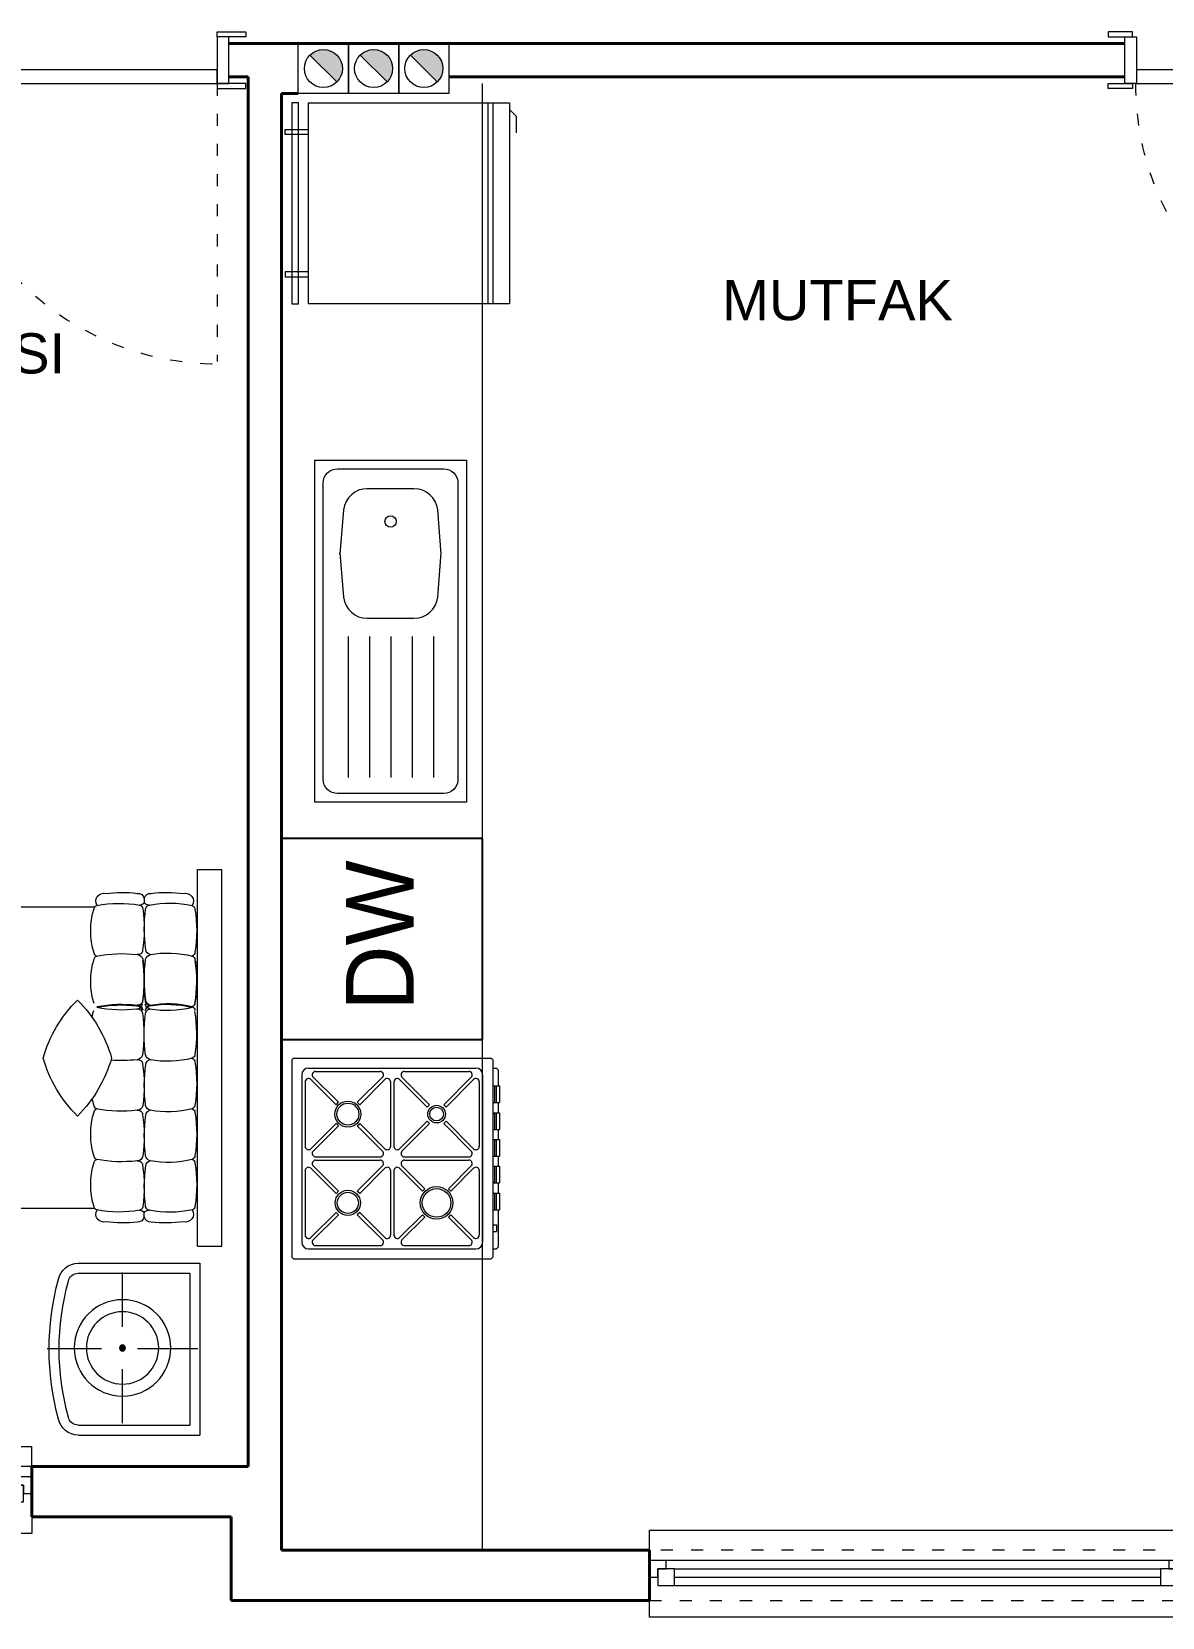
# Model space of a CAD drawing. Header units: millimetres. Extents: x 23 to 3134, y 30 to 1541.
# Drawn here: x 2163.3 to 2500.8, y 29.6 to 503.1 of the extents above; entities that cross this region are included whole.
import ezdxf

# ---------------------------------------------------------------- set-up
doc = ezdxf.new("R2010")
doc.units = ezdxf.units.MM
doc.linetypes.add('ACAD_ISO03W100', pattern=[30, 12, -18])
for name, color, linetype in [('14_ISLAK_MEKAN_TEFRİŞ', 134, 'Continuous'), ('FİTİL', 1, 'Continuous'), ('PENCERE', 1, 'Continuous')]:
    doc.layers.add(name, color=color, linetype=linetype)
for name, color, linetype, lineweight in [('duvar_40', 255, 'Continuous', 40), ('forniture', 250, 'Continuous', 9), ('gri', 252, 'Continuous', 25), ('KAPI-PEN', 155, 'Continuous', 18), ('TEF', 253, 'Continuous', 18), ('yazı', 253, 'Continuous', 20)]:
    doc.layers.add(name, color=color, linetype=linetype, lineweight=lineweight)
doc.styles.add('MAHAL', font='Arial')
doc.styles.get("Standard").update_dxf_attribs({"font": 'EtrFont'})

# ---------------------------------------------------------------- blocks, each defined once
blk = doc.blocks.new('bb4')
at = {"layer": '14_ISLAK_MEKAN_TEFRİŞ'}
for p, q in [((451.337342, -291.899922), (391.337342, -291.899922)), ((391.337342, -291.899922), (391.337342, -351.899922)), ((451.337342, -351.899922), (451.337342, -291.899922)), ((391.337342, -351.899922), (451.337342, -351.899922))]:
    blk.add_line(p, q, dxfattribs=at)
at = {"insert": (399.962664, -311.17105), "char_height": 20.16, "width": 8839.469653, "attachment_point": 1}
blk.add_mtext('DW', dxfattribs=at)
blk = doc.blocks.new('de', base_point=(2247.7523, 273.0037))
at = {"layer": 'TEF'}
for p, q in [((2257.75162, 322.4504), (2257.75162, 280.362359)), ((2264.131521, 322.4504), (2264.131521, 280.362359)), ((2270.511422, 322.4504), (2270.511422, 280.362359)), ((2276.891324, 322.4504), (2276.891324, 280.362359)), ((2283.271225, 322.4504), (2283.271225, 280.362359))]:
    blk.add_line(p, q, dxfattribs=at)
at = {"layer": 'TEF', "flags": 128}
blk.add_lwpolyline([(2247.752289, 375.082163), (2293.092121, 375.082163), (2293.092121, 273.003742), (2247.752289, 273.003742)], close=True, dxfattribs=at)
blk.add_lwpolyline([(2250.304249, 368.276935, -0.414214), (2254.557517, 372.530203), (2286.286892, 372.530203, -0.414214), (2290.54016, 368.276935), (2290.54016, 279.80897, -0.414214), (2286.286892, 275.555703), (2254.557517, 275.555703, -0.414214), (2250.304249, 279.80897)], format="xyb", close=True, dxfattribs=at)
blk.add_lwpolyline([(2285.563837, 347.037311), (2284.486388, 360.259583, 0.381392), (2277.377842, 366.575628), (2263.466568, 366.575628, 0.381392), (2256.358021, 360.259583), (2255.280572, 347.037311), (2255.280572, 347.40921), (2256.358021, 334.186938, 0.381392), (2263.466568, 327.870893), (2277.377842, 327.870893, 0.381392), (2284.486388, 334.186938), (2285.563837, 347.40921)], format="xyb", dxfattribs=at)
at = {"layer": 'TEF'}
blk.add_circle((2270.422205, 356.793113), 1.701307, dxfattribs=at)
blk = doc.blocks.new('FIRIN')
at = {"layer": 'TEF', "linetype": 'Continuous'}
for p, q in [((-29.5, 0), (-30, -0.5)), ((29.5, 0), (-29.5, 0)), ((29.5, 0), (30, -0.5)), ((-30, -0.5), (-30, -59.5)), ((25, -3), (-25, -3)), ((-3.6213, -4), (-22.8787, -4)), ((22.8787, -4), (3.6213, -4)), ((30, -0.5), (30, -59.5)), ((-27, -5), (-27, -55)), ((-26, -7.1213), (-26, -26.3787)), ((-16.7855, -13.9216), (-24.2929, -6.4142)), ((-16.0784, -13.2145), (-23.5858, -5.7071)), ((-10.4216, -13.2145), (-2.9142, -5.7071)), ((-9.7145, -13.9216), (-2.2071, -6.4142)), ((-0.5, -7.1213), (-0.5, -26.3787)), ((0.5, -7.1213), (0.5, -26.3787)), ((2.2071, -6.4142), (9.7145, -13.9216)), ((2.9142, -5.7071), (10.4216, -13.2145)), ((23.5858, -5.7071), (16.0784, -13.2145)), ((24.2929, -6.4142), (16.7855, -13.9216)), ((26, -7.1213), (26, -26.3787)), ((27, -5), (27, -55)), ((-16.7855, -13.9216), (-16.0784, -13.2145)), ((-9.7145, -13.9216), (-10.4216, -13.2145)), ((10.4216, -13.2145), (9.7145, -13.9216)), ((16.0784, -13.2145), (16.7855, -13.9216)), ((-24.2929, -27.0858), (-16.7855, -19.5784)), ((-23.5858, -27.7929), (-16.0784, -20.2855)), ((-16.0784, -20.2855), (-16.7855, -19.5784)), ((-10.4216, -20.2855), (-9.7145, -19.5784)), ((-2.9142, -27.7929), (-10.4216, -20.2855)), ((-2.2071, -27.0858), (-9.7145, -19.5784)), ((9.7145, -19.5784), (2.2071, -27.0858)), ((10.4216, -20.2855), (2.9142, -27.7929)), ((9.7145, -19.5784), (10.4216, -20.2855)), ((16.7855, -19.5784), (16.0784, -20.2855)), ((16.0784, -20.2855), (23.5858, -27.7929)), ((16.7855, -19.5784), (24.2929, -27.0858)), ((-17.4926, -39.7145), (-24.2929, -32.9142)), ((-16.7855, -39.0074), (-23.5858, -32.2071)), ((-3.6213, -29.5), (-22.8787, -29.5)), ((-3.6213, -30.5), (-22.8787, -30.5)), ((-2.9142, -32.2071), (-9.7145, -39.0074)), ((-2.2071, -32.9142), (-9.0074, -39.7145)), ((10.4216, -41.1287), (2.2071, -32.9142)), ((11.1287, -40.4216), (2.9142, -32.2071)), ((22.8787, -29.5), (3.6213, -29.5)), ((22.8787, -30.5), (3.6213, -30.5)), ((23.5858, -32.2071), (15.3713, -40.4216)), ((24.2929, -32.9142), (16.0784, -41.1287)), ((-26, -33.6213), (-26, -52.8787)), ((-0.5, -33.6213), (-0.5, -52.8787)), ((0.5, -33.6213), (0.5, -52.8787)), ((26, -33.6213), (26, -52.8787)), ((-16.7855, -39.0074), (-17.4926, -39.7145)), ((-9.0074, -39.7145), (-9.7145, -39.0074)), ((11.1287, -40.4216), (10.4216, -41.1287)), ((16.0784, -41.1287), (15.3713, -40.4216)), ((-17.4926, -46.7855), (-24.2929, -53.5858)), ((-16.7855, -47.4926), (-17.4926, -46.7855)), ((-9.0074, -46.7855), (-9.7145, -47.4926)), ((-2.2071, -53.5858), (-9.0074, -46.7855)), ((10.4216, -45.3713), (2.2071, -53.5858)), ((11.1287, -46.0784), (2.9142, -54.2929)), ((11.1287, -46.0784), (10.4216, -45.3713)), ((16.0784, -45.3713), (15.3713, -46.0784)), ((23.5858, -54.2929), (15.3713, -46.0784)), ((24.2929, -53.5858), (16.0784, -45.3713)), ((-16.7855, -47.4926), (-23.5858, -54.2929)), ((-2.9142, -54.2929), (-9.7145, -47.4926)), ((-3.6213, -56), (-22.8787, -56)), ((22.8787, -56), (3.6213, -56)), ((-30, -59.5), (-29.5, -60)), ((29.5, -60), (-29.5, -60)), ((-27, -60), (-27, -61.0852)), ((-26.5, -61.5852), (-27, -61.0852)), ((25, -57), (-25, -57)), ((-21.812, -60), (-21.812, -61.0852)), ((-19.812, -61.0852), (-21.812, -61.0852)), ((-19.812, -60), (-19.812, -61.0852)), ((-15.312, -60), (-15.312, -62)), ((-10.312, -60.5), (-15.312, -60.5)), ((-10.312, -61), (-15.312, -61)), ((-10.312, -60), (-10.312, -62)), ((-7.312, -60), (-7.312, -62)), ((-2.312, -60.5), (-7.312, -60.5)), ((-2.312, -61), (-7.312, -61)), ((-2.312, -60), (-2.312, -62)), ((0.688, -60), (0.688, -62)), ((5.688, -60.5), (0.688, -60.5)), ((5.688, -61), (0.688, -61)), ((5.688, -60), (5.688, -62)), ((8.688, -60), (8.688, -62)), ((13.688, -60.5), (8.688, -60.5)), ((13.688, -61), (8.688, -61)), ((13.688, -60), (13.688, -62)), ((16.688, -60), (16.688, -62)), ((21.688, -60.5), (16.688, -60.5)), ((21.688, -61), (16.688, -61)), ((21.688, -60), (21.688, -62)), ((27, -61.0852), (26.5, -61.5852)), ((27, -60), (27, -61.0852)), ((29.5, -60), (30, -59.5)), ((-15.312, -61.5852), (-26.5, -61.5852)), ((-10.312, -62), (-15.312, -62)), ((-7.312, -61.5852), (-10.312, -61.5852)), ((-2.312, -62), (-7.312, -62)), ((0.688, -61.5852), (-2.312, -61.5852)), ((5.688, -62), (0.688, -62)), ((8.688, -61.5852), (5.688, -61.5852)), ((13.688, -62), (8.688, -62)), ((16.688, -61.5852), (13.688, -61.5852)), ((21.688, -62), (16.688, -62)), ((26.5, -61.5852), (21.688, -61.5852))]:
    blk.add_line(p, q, dxfattribs=at)
for centre, radius in [((-13.25, -16.75), 3.7635), ((-13.25, -16.75), 3.1635), ((13.25, -16.75), 3.8928), ((13.25, -16.75), 3.2928), ((-13.25, -43.25), 4.8755), ((-13.25, -43.25), 4.2755), ((13.25, -43.25), 2.6357), ((13.25, -43.25), 2.0357)]:
    blk.add_circle(centre, radius, dxfattribs=at)
for centre, radius, start, end in [((-25, -5), 2, 90, 180), ((-22.8787, -5), 1, 90, 225), ((-3.6213, -5), 1, 315, 90), ((3.6213, -5), 1, 90, 225), ((22.8787, -5), 1, 315, 90), ((25, -5), 2, 0, 90), ((-25, -7.1213), 1, 45, 180), ((-1.5, -7.1213), 1, 0, 135), ((1.5, -7.1213), 1, 45, 180), ((25, -7.1213), 1, 0, 135), ((-25, -26.3787), 1, 180, 315), ((-22.8787, -28.5), 1, 135, 270), ((-3.6213, -28.5), 1, 270, 45), ((-1.5, -26.3787), 1, 225, 0), ((1.5, -26.3787), 1, 180, 315), ((3.6213, -28.5), 1, 135, 270), ((22.8787, -28.5), 1, 270, 45), ((25, -26.3787), 1, 225, 0), ((-25, -33.6213), 1, 45, 180), ((-22.8787, -31.5), 1, 90, 225), ((-3.6213, -31.5), 1, 315, 90), ((-1.5, -33.6213), 1, 0, 135), ((1.5, -33.6213), 1, 45, 180), ((3.6213, -31.5), 1, 90, 225), ((22.8787, -31.5), 1, 315, 90), ((25, -33.6213), 1, 0, 135), ((-25, -55), 2, 180, 270), ((-25, -52.8787), 1, 180, 315), ((-22.8787, -55), 1, 135, 270), ((-3.6213, -55), 1, 270, 45), ((-1.5, -52.8787), 1, 225, 0), ((1.5, -52.8787), 1, 180, 315), ((3.6213, -55), 1, 135, 270), ((22.8787, -55), 1, 270, 45), ((25, -52.8787), 1, 225, 0), ((25, -55), 2, 270, 0)]:
    blk.add_arc(centre, radius, start, end, dxfattribs=at)
blk = doc.blocks.new('BUZDOLABI')
at = {"layer": 'TEF', "flags": 128}
for points in [[(30, 0), (-30, 0), (-30, -2), (30, -2)], [(-30, -65), (-30, -5), (30, -5), (30, -65)]]:
    blk.add_lwpolyline(points, close=True, dxfattribs=at)
for points in [[(-20.5, -5), (-20.5, 2), (-22, 2), (-22, -5)], [(20.5, -5), (20.5, 2), (22, 2), (22, -5)], [(30, -58.5), (-30, -58.5)], [(30, -60), (-30, -60)], [(28, -65), (26, -67), (21, -67)]]:
    blk.add_lwpolyline(points, dxfattribs=at)
blk = doc.blocks.new('*U13')
at = {"layer": 'duvar_40', "ltscale": 0.2}
for p, q in [((0, 15), (0, 0)), ((160, 15), (160, 0)), ((0, 0), (0, 0))]:
    blk.add_line(p, q, dxfattribs=at)
at = {"layer": 'PENCERE', "color": 134, "linetype": 'Continuous', "lineweight": 18}
for p, q in [((0, 15), (0, 21.00857)), ((0, 21.00857), (160, 21.00857)), ((160, 15), (160, 21.00857)), ((5, 11.970625), (0, 11.970625)), ((2.5, 6.970625), (2.5, 9.470625)), ((2.5, 9.470625), (5, 9.470625)), ((7.5, 9.470625), (2.5, 9.470625)), ((2.5, 9.470625), (2.5, 4.470625)), ((5, 9.470625), (5, 11.970625)), ((155, 11.970625), (5, 11.970625)), ((7.5, 4.470625), (7.5, 9.470625)), ((7.5, 9.470625), (152.5, 9.470625)), ((157.5, 9.470625), (152.5, 9.470625)), ((152.5, 9.470625), (152.5, 4.470625)), ((160, 11.970625), (155, 11.970625)), ((155, 11.970625), (155, 9.470625)), ((155, 9.470625), (157.5, 9.470625)), ((157.5, 9.470625), (157.5, 6.970625)), ((157.5, 4.470625), (157.5, 9.470625)), ((0, 6.970625), (2.5, 6.970625)), ((7.5, 6.970625), (152.5, 6.970625)), ((157.5, 6.970625), (160, 6.970625)), ((0, -5), (0, 0)), ((2.5, 4.470625), (7.5, 4.470625)), ((7.5, 4.470625), (152.5, 4.470625)), ((152.5, 4.470625), (157.5, 4.470625)), ((160, 0), (160, -5)), ((160, -5), (0, -5))]:
    blk.add_line(p, q, dxfattribs=at)
at = {"layer": 'PENCERE', "color": 134, "linetype": 'ACAD_ISO03W100', "lineweight": 18, "ltscale": 0.3}
for p, q in [((160, 15), (0, 15)), ((0, 0), (160, 0))]:
    blk.add_line(p, q, dxfattribs=at)
blk = doc.blocks.new('*U6')
at = {"linetype": 'ACAD_ISO03W100', "ltscale": 0.3}
blk.add_line((0, 0), (0.000002, 82.999973), dxfattribs=at)
at = {"flags": 128}
for points in [[(-8.500012, 0), (0, 0), (0, 1.500006), (-8.500012, 1.500006)], [(0, 0), (-3.500013, 0), (-3.500014, -13.999996), (-0.000001, -13.999996)], [(0, -4.100016), (82.999973, -4.100017), (82.999973, -0.000002), (0, 0)], [(91.499989, -0.000002), (84.199978, -0.000002), (84.199978, 1.500004), (91.499989, 1.500004)], [(82.999973, -0.000002), (86.499987, -0.000002), (86.499989, -14.000002), (82.999972, -13.999998)], [(-8.500013, -13.999996), (-0.000001, -13.999996), (-0.000001, -15.500002), (-8.500013, -15.500002)], [(91.499988, -13.999998), (84.199977, -13.999998), (84.199977, -15.500004), (91.499988, -15.500004)]]:
    blk.add_lwpolyline(points, close=True, dxfattribs=at)
at = {"linetype": 'ACAD_ISO03W100', "ltscale": 0.3}
blk.add_arc((-0.350001, 0), 83.699976, 0, 90, dxfattribs=at)
blk = doc.blocks.new('baca')
at = {"layer": 'gri'}
blk.add_hatch(color=256, dxfattribs=at).paths.add_polyline_path([(-4.01, 4.01), (4.01, -4.01), (4.59, -3.34), (5.06, -2.58), (5.4, -1.75), (5.61, -0.89), (5.68, 0), (5.61, 0.89), (5.4, 1.75), (5.06, 2.58), (4.59, 3.34), (4.01, 4.01), (3.34, 4.59), (2.58, 5.06), (1.75, 5.4), (0.89, 5.61), (0, 5.68), (-0.89, 5.61), (-1.75, 5.4), (-2.58, 5.06), (-3.34, 4.59)])
at = {"layer": 'TEF'}
blk.add_line((4.01, -4.01), (-4.01, 4.01), dxfattribs=at)
at = {"layer": 'TEF', "flags": 128}
blk.add_lwpolyline([(-7.5, 7.5), (7.5, 7.5), (7.5, -7.5), (-7.5, -7.5)], close=True, dxfattribs=at)
at = {"layer": 'TEF'}
blk.add_circle((0, 0), 5.68, dxfattribs=at)
blk = doc.blocks.new('87987')
at = {"layer": 'forniture'}
blk.add_hatch(color=256, dxfattribs=at).paths.add_polyline_path([(-44.23, -110.01), (-44.22, -110.13), (-44.19, -110.26), (-44.15, -110.38), (-44.09, -110.49), (-44.01, -110.6), (-43.92, -110.69), (-43.82, -110.76), (-43.7, -110.83), (-43.58, -110.87), (-43.46, -110.9), (-43.33, -110.91), (-43.2, -110.9), (-43.08, -110.87), (-42.96, -110.83), (-42.84, -110.76), (-42.74, -110.69), (-42.65, -110.6), (-42.57, -110.49), (-42.51, -110.38), (-42.47, -110.26), (-42.44, -110.13), (-42.43, -110.01), (-42.44, -109.88), (-42.47, -109.75), (-42.51, -109.63), (-42.57, -109.52), (-42.65, -109.42), (-42.74, -109.33), (-42.84, -109.25), (-42.96, -109.19), (-43.08, -109.14), (-43.2, -109.12), (-43.33, -109.11), (-43.46, -109.12), (-43.58, -109.14), (-43.7, -109.19), (-43.82, -109.25), (-43.92, -109.33), (-44.01, -109.42), (-44.09, -109.52), (-44.15, -109.63), (-44.19, -109.75), (-44.22, -109.88)])
for p, q in [((-65.72, 32.91), (-73.02, 32.91)), ((-65.72, 32.91), (-69.72, 32.91)), ((-65.72, -79.59), (-65.72, 32.91)), ((-49.81, 24.2), (-49.81, 22.95)), ((-65.19, 19.23), (-65.72, 19.23)), ((-35, 21.66), (103.37, 21.66)), ((-65.03, 5.23), (-65.72, 5.23)), ((-65.72, 4.13), (-65.24, 3.66)), ((-65.34, -18.37), (-65.72, -18.37)), ((-65.45, -32.37), (-65.72, -32.37)), ((-65.47, -46.37), (-65.72, -46.37)), ((-65.46, -60.37), (-65.72, -60.37)), ((129.56, -61.37), (129.57, -61.38)), ((-49.81, -70.89), (-49.81, -69.64)), ((-35, -68.34), (103.37, -68.34)), ((-65.72, -79.59), (-73.02, -79.59)), ((-30.1, -84.71), (-66.41, -84.71)), ((-66.41, -84.71), (-66.41, -136.06)), ((-30.1, -87.71), (-63.41, -87.71)), ((-63.41, -87.71), (-63.41, -133.06)), ((-43.33, -103.71), (-43.33, -87.51)), ((-47.83, -110.17), (-65.83, -110.17)), ((-20.83, -110.17), (-37.03, -110.17)), ((-43.33, -132.51), (-43.33, -116.31)), ((-30.1, -136.06), (-66.41, -136.06)), ((-30.1, -133.06), (-63.41, -133.06))]:
    blk.add_line(p, q, dxfattribs=at)
at = {"layer": 'forniture', "linetype": 'ByBlock'}
blk.add_line((-73.02, -79.59), (-73.02, 32.91), dxfattribs=at)
at = {"layer": 'forniture'}
for radius in [14.4, 10.8, 0.9]:
    blk.add_circle((-43.33, -110.01), radius, dxfattribs=at)
for centre, radius, start, end in [((-62.16, 23.39), 2.36, 74.5197, 212.6146), ((-56.42, -11.42), 37.43, 83.0518, 97.8422), ((-51.74, 23.75), 1.99, 13.0489, 94.464), ((-47.89, 23.78), 1.96, 85.575, 167.6025), ((-43.31, -9.69), 35.7, 81.9698, 97.1147), ((-37.7, 23.39), 2.36, 327.3854, 105.4803), ((-27.71, 14.56), 37.77, 170.1974, 189.8026), ((-63.73, 20.99), 1.2, 110.5412, 179.9837), ((-57.58, -8.37), 31.18, 78.4487, 102.15), ((-51.25, 23.91), 1.73, 267.0876, 326.5145), ((-51.45, 20.96), 1.24, 8.8961, 80.8548), ((-96.55, 15.15), 46.71, 352.3229, 7.3812), ((-48.49, 23.77), 1.55, 211.6034, 274.5688), ((-3.07, 15.15), 46.71, 172.6188, 187.9131), ((-48.26, 21.11), 1.13, 101.5883, 178.2869), ((-42.34, -11.93), 34.68, 78.9844, 100.0067), ((-35.84, 21.13), 0.998, 5.39, 82.5267), ((-56.37, 14.56), 22.53, 342.8229, 17.1771), ((167.26, 2.88), 177.98, 173.9424, 203.5882), ((77.98, 23.02), 86.82, 181.117, 232.341), ((100.5, -9.6), 31.27, 55.919, 85.8314), ((115, 305.13), 283.71, 267.6499, 270.4892), ((118.22, -15.46), 36.9, 78.7089, 91.2348), ((112.41, 169.33), 149.17, 275.0135, 276.4099), ((129.56, 20.62), 0.683, 24.5162, 136.8248), ((134.79, 17.33), 5.46, 152.088, 190.4088), ((129.2, 20.58), 1.04, 317.9526, 18.0428), ((-133.18, -23.34), 265.58, 351.4062, 8.5938), ((-27.71, -0.54), 37.77, 170.1974, 189.8026), ((-24.69, -0.5), 40.7, 171.2473, 189.4482), ((-63.73, 8.14), 1.2, 180.0163, 249.4588), ((-63.73, 5.89), 1.2, 110.5412, 179.9837), ((-56.86, -21.68), 29.6, 79.6861, 104.254), ((-51.86, 9.03), 1.61, 280.6989, 355.6741), ((-52.27, 5.43), 2.14, 16.7258, 70.5401), ((-96.55, 0.05), 46.71, 352.3229, 7.3812), ((-96.47, -0.17), 46.71, 352.3229, 7.3812), ((-3.07, 0.05), 46.71, 172.6188, 187.9131), ((-2.99, -0.17), 46.71, 172.6188, 187.9131), ((-47.72, 5.74), 1.7, 92.6003, 169.5981), ((-47.91, 8.87), 1.44, 186.063, 280.0681), ((-43.04, -29.75), 37.48, 78.7216, 97.0697), ((-35.84, 8), 0.998, 277.4733, 354.61), ((-35.84, 6.03), 0.998, 5.39, 82.5267), ((-56.37, -0.54), 22.53, 342.8229, 17.1771), ((90.19, -5.74), 37.84, 5.557, 18.7325), ((103.42, -16.8), 28.52, 356.4942, 31.0705), ((-63.73, -6.96), 1.2, 180.0163, 249.4588), ((-63.73, -9.21), 1.2, 110.5412, 179.9837), ((-56.86, -36.78), 29.6, 79.6861, 104.254), ((-56.78, -36.99), 29.6, 79.6861, 104.254), ((-56.78, 20.31), 29.6, 255.746, 280.3139), ((-51.86, -6.07), 1.61, 280.6989, 355.6741), ((-52.27, -9.67), 2.14, 16.7258, 70.5401), ((-51.78, -6.29), 1.61, 280.6989, 355.6741), ((-52.39, -6.49), 2.5, 291.4112, 338.6963), ((-52.39, -10.19), 2.5, 21.3037, 68.5888), ((-51.78, -10.39), 1.61, 4.3259, 79.3011), ((-47.72, -9.36), 1.7, 92.6003, 169.5981), ((-47.91, -6.23), 1.44, 186.063, 280.0681), ((-47.83, -6.45), 1.44, 186.063, 280.0681), ((-47.83, -10.23), 1.44, 79.9319, 173.937), ((-47.5, -7.06), 1.77, 191.1939, 267.5328), ((-47.5, -9.63), 1.77, 92.4672, 168.8061), ((-43.04, -44.85), 37.48, 78.7216, 97.0697), ((-42.96, -45.06), 37.48, 78.7216, 97.0697), ((-42.96, 28.38), 37.48, 262.9303, 281.2784), ((-1.84, -34.31), 39.74, 134.8439, 164.1373), ((-56.29, -15.93), 22.53, 11.8435, 17.1771), ((-57.88, -34.31), 39.74, 15.8627, 45.1561), ((-24.69, -16.18), 40.7, 170.5518, 188.7527), ((-96.47, -16.51), 46.71, 352.6188, 7.6771), ((-2.99, -16.51), 46.71, 172.0869, 187.3812), ((63.82, -21.34), 68.13, 340.0309, 2.3535), ((-63.73, -22.38), 1.2, 180.0163, 249.4588), ((-63.73, -24.62), 1.2, 110.5412, 179.9837), ((-56.86, 5.19), 29.6, 255.746, 280.3139), ((-52.47, -21.61), 2.5, 291.4112, 338.6963), ((-47.58, -22.17), 1.77, 191.1939, 267.5328), ((-1.84, -12.58), 39.74, 195.8627, 225.1561), ((-57.88, -12.58), 39.74, 314.8439, 344.1373), ((-27.71, -31.05), 37.77, 170.1974, 189.8026), ((-51.86, -25.51), 1.61, 4.3259, 79.3011), ((-96.55, -31.63), 46.71, 352.6188, 7.6771), ((-3.07, -31.63), 46.71, 172.0869, 187.3812), ((-47.91, -25.35), 1.44, 79.9319, 173.937), ((-43.04, 13.26), 37.48, 262.9303, 274.8484), ((-63.73, -37.48), 1.2, 180.0163, 249.4588), ((-52.27, -37.01), 2.14, 289.4599, 343.2742), ((-47.72, -37.32), 1.7, 190.4019, 267.3997), ((-35.84, -37.61), 0.998, 277.4733, 354.61), ((-56.37, -31.05), 22.53, 342.8229, 348.5577), ((-27.71, -46.15), 37.77, 170.1974, 189.8026), ((-63.73, -39.72), 1.2, 110.5412, 179.9837), ((-56.86, -9.91), 29.6, 255.746, 280.3139), ((-51.86, -40.61), 1.61, 4.3259, 79.3011), ((-96.55, -46.73), 46.71, 352.6188, 7.6771), ((-3.07, -46.73), 46.71, 172.0869, 187.3812), ((-47.91, -40.45), 1.44, 79.9319, 173.937), ((-43.04, -1.84), 37.48, 262.9303, 281.2784), ((-35.84, -39.59), 0.998, 5.39, 82.5267), ((-56.37, -46.15), 22.53, 342.8229, 17.1771), ((30.07, -70.47), 25.28, 101.7079, 175.1684), ((90.19, -40.94), 37.84, 341.2675, 354.443), ((-27.71, -61.25), 37.77, 170.1974, 189.8026), ((-63.73, -52.58), 1.2, 180.0163, 249.4588), ((-63.73, -54.82), 1.2, 110.5412, 179.9837), ((-56.86, -25.01), 29.6, 255.746, 280.3139), ((-52.27, -52.11), 2.14, 289.4599, 343.2742), ((-51.86, -55.71), 1.61, 4.3259, 79.3011), ((-96.55, -61.83), 46.71, 352.6188, 7.6771), ((-3.07, -61.83), 46.71, 172.0869, 187.3812), ((-47.72, -52.42), 1.7, 190.4019, 267.3997), ((-47.91, -55.55), 1.44, 79.9319, 173.937), ((-43.04, -16.94), 37.48, 262.9303, 281.2784), ((-35.84, -52.71), 0.998, 277.4733, 354.61), ((-35.84, -54.69), 0.998, 5.39, 82.5267), ((-56.37, -61.25), 22.53, 342.8229, 17.1771), ((100.5, -37.08), 31.27, 274.1686, 304.0809), ((134.79, -64.01), 5.46, 169.5912, 207.912), ((-63.73, -67.68), 1.2, 180.0163, 249.4588), ((-62.16, -70.07), 2.36, 147.3854, 285.4803), ((-57.58, -38.31), 31.18, 257.85, 281.5513), ((-51.74, -70.44), 1.99, 265.536, 346.9511), ((-51.25, -70.6), 1.73, 33.4855, 92.9124), ((-51.45, -67.64), 1.24, 279.1452, 351.1039), ((-48.49, -70.45), 1.55, 85.4312, 148.3966), ((-47.89, -70.46), 1.96, 192.3975, 274.425), ((-48.26, -67.8), 1.13, 181.7131, 258.4117), ((-42.34, -34.75), 34.68, 259.9933, 281.0156), ((-37.7, -70.07), 2.36, 254.5197, 32.6146), ((-35.84, -67.81), 0.998, 277.4733, 354.61), ((115, -351.82), 283.71, 89.5108, 92.3501), ((118.22, -31.22), 36.9, 268.7652, 281.2911), ((112.41, -216.01), 149.17, 83.5901, 84.9865), ((129.56, -67.3), 0.683, 223.1752, 335.4838), ((129.2, -67.26), 1.04, 341.9572, 42.0474), ((-56.42, -35.26), 37.43, 262.1578, 276.9482), ((-43.31, -36.99), 35.7, 262.8853, 278.0302), ((-30.1, -90.71), 6, 11.5764, 90), ((-30.1, -90.71), 3, 11.5764, 90), ((-100.43, -110.39), 79.02, 344.679, 15.321), ((-100.62, -110.39), 76.2, 344.5682, 15.4318), ((-30.1, -130.06), 3, 270, 348.4236), ((-30.1, -130.06), 6, 270, 348.4236)]:
    blk.add_arc(centre, radius, start, end, dxfattribs=at)

msp = doc.modelspace()

# ---------------------------------------------------------------- linework, layer by layer
at = {"layer": 'duvar_40'}
for p, q in [((2222.154934, 499.552611), (2489.638601, 499.552611)), ((2222.154933, 489.552611), (2227.846659, 489.552611)), ((2227.846659, 74.552611), (2227.846659, 489.552611)), ((2257.846659, 489.552611), (2257.846525, 489.552611)), ((2287.846525, 489.552611), (2489.638601, 489.552611)), ((2237.846659, 484.552611), (2242.846525, 484.552611)), ((2237.846659, 49.552611), (2237.846659, 484.552611)), ((2227.846659, 74.552611), (2163.275594, 74.552611)), ((2163.275594, 74.552611), (2163.275594, 59.552611)), ((2222.846659, 59.552611), (2163.275594, 59.552611)), ((2222.846659, 34.552611), (2222.846659, 59.552611)), ((2237.846659, 49.552611), (2347.721782, 49.552611)), ((2237.846659, 49.552611), (2347.721782, 49.552611)), ((2347.721782, 49.552611), (2347.721782, 34.552611)), ((2222.846659, 34.552611), (2347.721782, 34.552611)), ((2227.846659, 34.552611), (2347.721782, 34.552611))]:
    msp.add_line(p, q, dxfattribs=at)
at = {"layer": 'TEF'}
msp.add_line((2297.839293, 49.552611), (2297.839293, 487.552611), dxfattribs=at)

# ---------------------------------------------------------------- block references
at = {"rotation": 90}
for name, p in [('BUZDOLABI', (2240.90485, 451.823051)), ('bb4', (1945.946743, -189.256764)), ('FIRIN', (2240.90485, 166.558132))]:
    msp.add_blockref(name, p, dxfattribs=at)
at = {"linetype": 'ByBlock'}
msp.add_blockref('de', (2247.7523, 273.0037), dxfattribs=at)
at = {"layer": 'FİTİL'}
for p in [(2003.275594, 59.552611), (2347.721782, 34.552611)]:
    msp.add_blockref('*U13', p, dxfattribs=at)
at = {"layer": 'forniture', "xscale": -1}
msp.add_blockref('87987', (2147.054071, 220.003626), dxfattribs=at)
at = {"layer": 'KAPI-PEN', "rotation": 180}
for p in [(2218.654919, 487.552609), (2576.138589, 487.552609)]:
    msp.add_blockref('*U6', p, dxfattribs=at)
at = {"layer": 'TEF'}
for p in [(2250.346525, 492.052611), (2265.346525, 492.052611), (2280.346525, 492.052611)]:
    msp.add_blockref('baca', p, dxfattribs=at)

# ---------------------------------------------------------------- texts
at = {"layer": 'yazı', "style": 'MAHAL'}
for s, p in [('MUTFAK', (2369.404065, 416.896273)), ('ÇOCUK ODASI', (2055.917823, 401.001404))]:
    msp.add_text(s, height=12, dxfattribs=at).set_placement(p)

doc.saveas('drawing.dxf')
